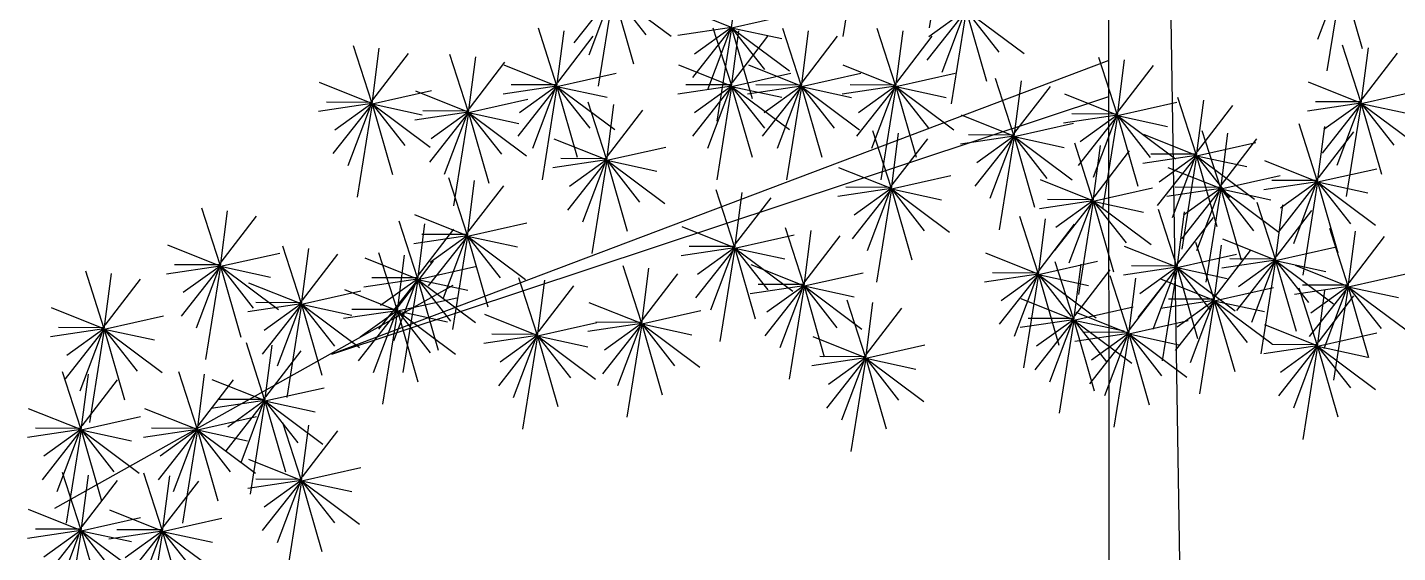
# Model space of a CAD drawing. Header units: millimetres. Extents: x 454 to 24074, y 929 to 15016.
# Drawn here: x 10767 to 11660, y 11968 to 12310 of the extents above; entities that cross this region are included whole.
import ezdxf

# ---------------------------------------------------------------- set-up
doc = ezdxf.new("R2010")
doc.units = ezdxf.units.MM
doc.layers.add('cadblocksdwg.com', color=255, linetype='Continuous')

# ---------------------------------------------------------------- blocks, each defined once
blk = doc.blocks.new('tree side_01')
at = {"color": 0}
for p, q in [((-0.0065, 7.5011), (0.115, 0)), ((-0.0026, 3.5376), (0, 0)), ((-0.2116, 2.3973), (-0.2306, 2.2783)), ((-0.3219, 2.3862), (-0.3409, 2.2672)), ((-0.4828, 2.2782), (-0.4736, 2.3492)), ((0.2959, 2.3441), (0.2653, 2.2631)), ((0.2963, 2.3422), (0.2773, 2.2232)), ((0.2963, 2.3422), (0.3223, 2.2519)), ((-0.6341, 2.3225), (-0.6842, 2.259)), ((-0.6345, 2.3245), (-0.6651, 2.2434)), ((-0.6341, 2.3225), (-0.6531, 2.2035)), ((-0.6341, 2.3225), (-0.5601, 2.2674)), ((-0.6341, 2.3225), (-0.6081, 2.2323)), ((-0.6341, 2.3225), (-0.5922, 2.2692)), ((-0.4832, 2.2786), (-0.5501, 2.3053)), ((-0.4828, 2.2782), (-0.4071, 2.2951)), ((-0.1834, 2.3003), (-0.2335, 2.2368)), ((-0.1838, 2.3006), (-0.231, 2.2667)), ((-0.1838, 2.3022), (-0.2144, 2.2212)), ((-0.1834, 2.3003), (-0.2024, 2.1813)), ((-0.1834, 2.3003), (-0.1094, 2.2452)), ((-0.1834, 2.3003), (-0.1574, 2.21)), ((-0.1834, 2.3003), (-0.1415, 2.2469)), ((-0.7063, 2.2052), (-0.7296, 2.2775)), ((-0.4832, 2.2786), (-0.5515, 2.2684)), ((-0.4828, 2.2782), (-0.5329, 2.2147)), ((-0.4832, 2.2786), (-0.5304, 2.2446)), ((-0.4832, 2.2801), (-0.5138, 2.1991)), ((-0.4832, 2.2052), (-0.5065, 2.2775)), ((-0.4828, 2.2782), (-0.5018, 2.1592)), ((-0.4828, 2.2782), (-0.4088, 2.2231)), ((-0.4828, 2.2782), (-0.4188, 2.2644)), ((-0.4828, 2.2782), (-0.4409, 2.2248)), ((-0.4828, 2.2782), (-0.4568, 2.1879)), ((-0.3941, 2.2051), (-0.4174, 2.2774)), ((-0.2735, 2.2051), (-0.2969, 2.2774)), ((-0.7059, 2.2033), (-0.6968, 2.2743)), ((-0.7049, 2.2085), (-0.6597, 2.2674)), ((-0.4828, 2.2033), (-0.4736, 2.2743)), ((-0.4818, 2.2085), (-0.4366, 2.2674)), ((-0.3937, 2.2032), (-0.3845, 2.2742)), ((-0.3927, 2.2084), (-0.3475, 2.2673)), ((-0.2731, 2.2032), (-0.264, 2.2742)), ((-0.2721, 2.2084), (-0.2269, 2.2673)), ((-0.9423, 2.183), (-0.9656, 2.2553)), ((-0.9418, 2.1811), (-0.9327, 2.2521)), ((-0.9408, 2.1864), (-0.8956, 2.2452)), ((-0.8192, 2.1719), (-0.8425, 2.2442)), ((-0.8187, 2.17), (-0.8096, 2.241)), ((0.0094, 2.1681), (-0.0139, 2.2404)), ((0.3206, 2.1837), (0.2973, 2.256)), ((0.3211, 2.1817), (0.3302, 2.2527)), ((0.3221, 2.187), (0.3673, 2.2458)), ((-0.0012, 2.2366), (-0.9935, 1.8619)), ((-0.8177, 2.1753), (-0.7725, 2.2341)), ((-0.7063, 2.2037), (-0.7732, 2.2304)), ((-0.4832, 2.2037), (-0.5501, 2.2304)), ((-0.3941, 2.2036), (-0.4609, 2.2303)), ((-0.2735, 2.2036), (-0.3404, 2.2303)), ((0.0098, 2.1661), (0.019, 2.2371)), ((0.0108, 2.1714), (0.056, 2.2302)), ((-0.9423, 2.1815), (-1.0091, 2.2082)), ((-0.7063, 2.2052), (-0.7644, 2.2054)), ((-0.7063, 2.2052), (-0.7369, 2.1242)), ((-0.7059, 2.2033), (-0.6303, 2.2203)), ((-0.4832, 2.2052), (-0.5412, 2.2054)), ((-0.4832, 2.2052), (-0.5138, 2.1242)), ((-0.4828, 2.2033), (-0.4071, 2.2203)), ((-0.3941, 2.2051), (-0.4521, 2.2053)), ((-0.3941, 2.2051), (-0.4247, 2.1241)), ((-0.3937, 2.2032), (-0.318, 2.2202)), ((-0.2735, 2.2051), (-0.3316, 2.2053)), ((-0.2735, 2.2051), (-0.3042, 2.1241)), ((-0.2731, 2.2032), (-0.1975, 2.2202)), ((-0.1225, 2.1413), (-0.1458, 2.2136)), ((-0.1221, 2.1394), (-0.1129, 2.2104)), ((0.3206, 2.1821), (0.2538, 2.2089)), ((-0.9935, 1.8619), (-0.0012, 2.1903)), ((-0.9418, 2.1811), (-0.8662, 2.1981)), ((-0.8192, 2.1704), (-0.886, 2.1972)), ((-0.8187, 2.17), (-0.7431, 2.187)), ((-0.7063, 2.2037), (-0.7746, 2.1935)), ((-0.7059, 2.2033), (-0.756, 2.1398)), ((-0.7063, 2.2037), (-0.7535, 2.1697)), ((-0.7059, 2.2033), (-0.7249, 2.0843)), ((-0.7059, 2.2033), (-0.6319, 2.1482)), ((-0.7059, 2.2033), (-0.6419, 2.1895)), ((-0.7059, 2.2033), (-0.6799, 2.113)), ((-0.7059, 2.2033), (-0.664, 2.1499)), ((-0.4832, 2.2037), (-0.5515, 2.1935)), ((-0.4828, 2.2033), (-0.5329, 2.1398)), ((-0.4832, 2.2037), (-0.5304, 2.1697)), ((-0.4828, 2.2033), (-0.5018, 2.0843)), ((-0.4828, 2.2033), (-0.4088, 2.1482)), ((-0.4828, 2.2033), (-0.4188, 2.1895)), ((-0.4828, 2.2033), (-0.4409, 2.1499)), ((-0.4828, 2.2033), (-0.4568, 2.113)), ((-0.3941, 2.2036), (-0.4624, 2.1934)), ((-0.3937, 2.2032), (-0.4438, 2.1397)), ((-0.3941, 2.2036), (-0.4413, 2.1696)), ((-0.3937, 2.2032), (-0.4127, 2.0842)), ((-0.3937, 2.2032), (-0.3197, 2.1481)), ((-0.3937, 2.2032), (-0.3677, 2.1129)), ((-0.3937, 2.2032), (-0.3297, 2.1894)), ((-0.3937, 2.2032), (-0.3518, 2.1499)), ((-0.2735, 2.2036), (-0.3418, 2.1934)), ((-0.2731, 2.2032), (-0.3232, 2.1397)), ((-0.2735, 2.2036), (-0.3208, 2.1696)), ((-0.2731, 2.2032), (-0.2922, 2.0842)), ((-0.2731, 2.2032), (-0.1991, 2.1481)), ((-0.2731, 2.2032), (-0.2091, 2.1894)), ((-0.2731, 2.2032), (-0.2313, 2.1499)), ((-0.2731, 2.2032), (-0.2472, 2.1129)), ((-0.1211, 2.1446), (-0.0759, 2.2034)), ((0.0094, 2.1665), (-0.0574, 2.1933)), ((0.1104, 2.1168), (0.0871, 2.1891)), ((0.3211, 2.1817), (0.3967, 2.1987)), ((-0.9423, 2.1815), (-1.0105, 2.1713)), ((-0.9423, 2.183), (-1.0003, 2.1832)), ((-0.9418, 2.1811), (-0.9919, 2.1176)), ((-0.9423, 2.1815), (-0.9895, 2.1475)), ((-0.9423, 2.183), (-0.9729, 2.102)), ((-0.9418, 2.1811), (-0.9609, 2.0621)), ((-0.9418, 2.1811), (-0.8678, 2.126)), ((-0.9418, 2.1811), (-0.9159, 2.0908)), ((-0.9418, 2.1811), (-0.9, 2.1278)), ((-0.9418, 2.1811), (-0.8778, 2.1673)), ((-0.8192, 2.1704), (-0.8874, 2.1602)), ((-0.8192, 2.1719), (-0.8772, 2.1721)), ((-0.8187, 2.17), (-0.8688, 2.1065)), ((-0.8192, 2.1704), (-0.8664, 2.1364)), ((-0.8192, 2.1719), (-0.8498, 2.0909)), ((-0.8187, 2.17), (-0.8378, 2.051)), ((-0.8187, 2.17), (-0.7447, 2.1149)), ((-0.8187, 2.17), (-0.7928, 2.0797)), ((-0.8187, 2.17), (-0.7547, 2.1562)), ((-0.8187, 2.17), (-0.7769, 2.1167)), ((-0.6428, 2.111), (-0.6661, 2.1833)), ((-0.6423, 2.1091), (-0.6332, 2.1801)), ((-0.6413, 2.1143), (-0.5961, 2.1731)), ((0.0098, 2.1661), (0.0855, 2.1831)), ((0.1108, 2.1148), (0.12, 2.1859)), ((0.1118, 2.1201), (0.157, 2.1789)), ((0.3206, 2.1821), (0.2523, 2.1719)), ((0.3206, 2.1837), (0.2626, 2.1838)), ((0.3211, 2.1817), (0.271, 2.1182)), ((0.3206, 2.1821), (0.2734, 2.1482)), ((0.3206, 2.1837), (0.29, 2.1026)), ((0.3211, 2.1817), (0.302, 2.0627)), ((0.3211, 2.1817), (0.3951, 2.1266)), ((0.3211, 2.1817), (0.347, 2.0915)), ((0.3211, 2.1817), (0.3851, 2.1679)), ((0.3211, 2.1817), (0.3629, 2.1284)), ((-0.1225, 2.1398), (-0.1894, 2.1665)), ((-0.1221, 2.1394), (-0.0464, 2.1563)), ((0.0094, 2.1665), (-0.0589, 2.1563)), ((0.0094, 2.1681), (-0.0486, 2.1682)), ((0.0098, 2.1661), (-0.0403, 2.1026)), ((0.0094, 2.1665), (-0.0378, 2.1325)), ((0.0094, 2.1681), (-0.0212, 2.087)), ((0.0098, 2.1661), (-0.0092, 2.0471)), ((0.0098, 2.1661), (0.0838, 2.111)), ((0.0098, 2.1661), (0.0738, 2.1523)), ((0.0098, 2.1661), (0.0517, 2.1128)), ((0.0098, 2.1661), (0.0358, 2.0759)), ((0.265, 2.0834), (0.2417, 2.1557)), ((0.2654, 2.0814), (0.2745, 2.1524)), ((-0.6428, 2.1095), (-0.7096, 2.1362)), ((-0.2791, 2.0744), (-0.3025, 2.1467)), ((-0.2787, 2.0725), (-0.2696, 2.1435)), ((-0.2777, 2.0778), (-0.2325, 2.1366)), ((-0.1225, 2.1398), (-0.1908, 2.1296)), ((-0.1225, 2.1413), (-0.1806, 2.1414)), ((-0.1221, 2.1394), (-0.1722, 2.0759)), ((-0.1225, 2.1398), (-0.1697, 2.1058)), ((-0.1225, 2.1413), (-0.1531, 2.0603)), ((-0.1221, 2.1394), (-0.1411, 2.0204)), ((-0.1221, 2.1394), (-0.0481, 2.0843)), ((-0.1221, 2.1394), (-0.0581, 2.1256)), ((-0.1221, 2.1394), (-0.0802, 2.086)), ((-0.1221, 2.1394), (-0.0961, 2.0491)), ((0.1104, 2.1152), (0.0435, 2.142)), ((0.1413, 2.0744), (0.118, 2.1467)), ((0.1417, 2.0725), (0.1509, 2.1435)), ((0.1428, 2.0778), (0.1879, 2.1366)), ((0.2664, 2.0867), (0.3116, 2.1455)), ((-0.6423, 2.1091), (-0.5667, 2.126)), ((-0.0215, 2.0588), (-0.0448, 2.1311)), ((-0.0211, 2.0569), (-0.012, 2.1279)), ((-0.0201, 2.0622), (0.0251, 2.121)), ((0.1108, 2.1148), (0.1865, 2.1318)), ((-0.6428, 2.1095), (-0.711, 2.0993)), ((-0.6428, 2.111), (-0.7008, 2.1112)), ((-0.6423, 2.1091), (-0.6924, 2.0456)), ((-0.6428, 2.1095), (-0.69, 2.0755)), ((-0.6428, 2.111), (-0.6734, 2.03)), ((-0.6423, 2.1091), (-0.6614, 1.9901)), ((-0.6423, 2.1091), (-0.5683, 2.054)), ((-0.6423, 2.1091), (-0.5783, 2.0953)), ((-0.6423, 2.1091), (-0.6005, 2.0557)), ((-0.6423, 2.1091), (-0.6164, 2.0188)), ((-0.2791, 2.0729), (-0.346, 2.0996)), ((0.1104, 2.1152), (0.0421, 2.1051)), ((0.1104, 2.1168), (0.0524, 2.1169)), ((0.1108, 2.1148), (0.0607, 2.0513)), ((0.1104, 2.1152), (0.0632, 2.0813)), ((0.1413, 2.0729), (0.0745, 2.0996)), ((0.1104, 2.1168), (0.0798, 2.0358)), ((0.1108, 2.1148), (0.0918, 1.9958)), ((0.1108, 2.1148), (0.1848, 2.0597)), ((0.1108, 2.1148), (0.1748, 2.1011)), ((0.1108, 2.1148), (0.1527, 2.0615)), ((0.1108, 2.1148), (0.1368, 2.0246)), ((0.265, 2.0818), (0.1981, 2.1086)), ((-0.8205, 2.0143), (-0.8438, 2.0866)), ((-0.8201, 2.0123), (-0.811, 2.0834)), ((-0.2787, 2.0725), (-0.2031, 2.0895)), ((-0.0215, 2.0573), (-0.0884, 2.084)), ((0.1417, 2.0725), (0.2174, 2.0895)), ((0.265, 2.0834), (0.2069, 2.0835)), ((0.265, 2.0834), (0.2344, 2.0023)), ((0.2654, 2.0814), (0.341, 2.0984)), ((-0.8191, 2.0176), (-0.7739, 2.0764)), ((-0.4791, 1.999), (-0.5024, 2.0713)), ((-0.4787, 1.997), (-0.4696, 2.0681)), ((-0.2791, 2.0729), (-0.3474, 2.0627)), ((-0.2791, 2.0744), (-0.3372, 2.0746)), ((-0.2787, 2.0725), (-0.3288, 2.009)), ((-0.2791, 2.0729), (-0.3264, 2.0389)), ((-0.2791, 2.0744), (-0.3098, 1.9934)), ((-0.2787, 2.0725), (-0.2978, 1.9535)), ((-0.2787, 2.0725), (-0.2528, 1.9822)), ((-0.2787, 2.0725), (-0.2147, 2.0587)), ((-0.2787, 2.0725), (-0.2047, 2.0174)), ((-0.2787, 2.0725), (-0.2369, 2.0192)), ((-0.0211, 2.0569), (0.0546, 2.0739)), ((0.1413, 2.0729), (0.073, 2.0627)), ((0.1413, 2.0744), (0.0833, 2.0746)), ((0.1417, 2.0725), (0.0916, 2.009)), ((0.1413, 2.0729), (0.0941, 2.0389)), ((0.1413, 2.0744), (0.1107, 1.9934)), ((0.1417, 2.0725), (0.1227, 1.9535)), ((0.1417, 2.0725), (0.1677, 1.9822)), ((0.1417, 2.0725), (0.2057, 2.0587)), ((0.1417, 2.0725), (0.2157, 2.0174)), ((0.1417, 2.0725), (0.1836, 2.0192)), ((0.265, 2.0818), (0.1967, 2.0716)), ((0.2654, 2.0814), (0.2153, 2.0179)), ((0.265, 2.0818), (0.2178, 2.0479)), ((0.2654, 2.0814), (0.2464, 1.9624)), ((0.2654, 2.0814), (0.2914, 1.9912)), ((0.2654, 2.0814), (0.3394, 2.0263)), ((0.2654, 2.0814), (0.3294, 2.0676)), ((0.2654, 2.0814), (0.3073, 2.0281)), ((-1.136, 1.9757), (-1.1593, 2.048)), ((-0.4777, 2.0023), (-0.4325, 2.0611)), ((-0.0215, 2.0573), (-0.0898, 2.0471)), ((-0.0215, 2.0588), (-0.0796, 2.059)), ((-0.0211, 2.0569), (-0.0712, 1.9934)), ((-0.0215, 2.0573), (-0.0687, 2.0233)), ((-0.0215, 2.0588), (-0.0521, 1.9778)), ((-0.0211, 2.0569), (-0.0401, 1.9379)), ((-0.0211, 2.0569), (0.0529, 2.0018)), ((-0.0211, 2.0569), (0.0049, 1.9666)), ((-0.0211, 2.0569), (0.0208, 2.0036)), ((-0.0211, 2.0569), (0.0429, 2.0431)), ((0.2114, 1.9831), (0.1881, 2.0554)), ((0.2118, 1.9811), (0.221, 2.0521)), ((-1.1356, 1.9738), (-1.1264, 2.0448)), ((-1.1346, 1.979), (-1.0894, 2.0378)), ((-0.8841, 1.9592), (-0.9074, 2.0315)), ((-0.8205, 2.0127), (-0.8874, 2.0395)), ((-0.0916, 1.9652), (-0.1149, 2.0375)), ((-0.0912, 1.9633), (-0.082, 2.0343)), ((0.0857, 1.9741), (0.0624, 2.0464)), ((0.0861, 1.9722), (0.0952, 2.0432)), ((0.0871, 1.9775), (0.1323, 2.0363)), ((0.2128, 1.9864), (0.258, 2.0452)), ((-0.8205, 2.0127), (-0.8888, 2.0025)), ((-0.8837, 1.9572), (-0.8745, 2.0282)), ((-0.8827, 1.9625), (-0.8375, 2.0213)), ((-0.8205, 2.0143), (-0.8786, 2.0144)), ((-0.8201, 2.0123), (-0.8702, 1.9488)), ((-0.8205, 2.0127), (-0.8677, 1.9788)), ((-0.8205, 2.0143), (-0.8511, 1.9332)), ((-0.8201, 2.0123), (-0.8391, 1.8933)), ((-0.8201, 2.0123), (-0.7445, 2.0293)), ((-0.8201, 2.0123), (-0.7461, 1.9572)), ((-0.8201, 2.0123), (-0.7941, 1.9221)), ((-0.8201, 2.0123), (-0.7561, 1.9985)), ((-0.8201, 2.0123), (-0.7782, 1.959)), ((-0.4791, 1.9974), (-0.546, 2.0242)), ((-0.4787, 1.997), (-0.4031, 2.014)), ((-0.3908, 1.9506), (-0.4141, 2.0229)), ((-0.3904, 1.9487), (-0.3813, 2.0197)), ((-0.3894, 1.9539), (-0.3442, 2.0127)), ((-0.0902, 1.9685), (-0.045, 2.0274)), ((0.3041, 1.9496), (0.2808, 2.0219)), ((0.3046, 1.9477), (0.3137, 2.0187)), ((-1.136, 1.9742), (-1.2029, 2.0009)), ((-1.0324, 1.9273), (-1.0557, 1.9996)), ((-1.032, 1.9254), (-1.0229, 1.9964)), ((-0.4791, 1.9974), (-0.5474, 1.9873)), ((-0.4791, 1.999), (-0.5372, 1.9991)), ((-0.4787, 1.997), (-0.5288, 1.9335)), ((-0.4791, 1.9974), (-0.5264, 1.9635)), ((-0.4791, 1.999), (-0.5097, 1.918)), ((-0.4787, 1.997), (-0.4977, 1.878)), ((-0.4787, 1.997), (-0.4047, 1.9419)), ((-0.4787, 1.997), (-0.4147, 1.9833)), ((-0.4787, 1.997), (-0.4368, 1.9437)), ((-0.4787, 1.997), (-0.4528, 1.9068)), ((0.0857, 1.9726), (0.0188, 1.9993)), ((0.1331, 1.9318), (0.1098, 2.0041)), ((0.1335, 1.9299), (0.1426, 2.0009)), ((0.2114, 1.9815), (0.1445, 2.0083)), ((0.2118, 1.9811), (0.2875, 1.9981)), ((0.3056, 1.9529), (0.3508, 2.0118)), ((-1.1356, 1.9738), (-1.0599, 1.9907)), ((-1.031, 1.9307), (-0.9858, 1.9895)), ((-0.8841, 1.9576), (-0.9509, 1.9844)), ((-0.91, 1.9188), (-0.9333, 1.9911)), ((-0.9096, 1.9168), (-0.9004, 1.9879)), ((-0.9085, 1.9221), (-0.8634, 1.9809)), ((-0.0916, 1.9637), (-0.1584, 1.9904)), ((-0.0912, 1.9633), (-0.0155, 1.9803)), ((-0.0462, 1.9073), (-0.0696, 1.9796)), ((0.0861, 1.9722), (0.1617, 1.9892)), ((0.1345, 1.9351), (0.1797, 1.9939)), ((0.2114, 1.9815), (0.1431, 1.9713)), ((0.2114, 1.9831), (0.1533, 1.9832)), ((0.2118, 1.9811), (0.1617, 1.9176)), ((0.2114, 1.9815), (0.1642, 1.9476)), ((0.2114, 1.9831), (0.1808, 1.902)), ((0.2118, 1.9811), (0.1928, 1.8621)), ((0.2118, 1.9811), (0.2858, 1.926)), ((0.2118, 1.9811), (0.2758, 1.9673)), ((0.2118, 1.9811), (0.2378, 1.8909)), ((0.2118, 1.9811), (0.2537, 1.9278)), ((-1.2843, 1.8955), (-1.3076, 1.9678)), ((-1.2839, 1.8936), (-1.2748, 1.9646)), ((-1.136, 1.9742), (-1.2043, 1.964)), ((-1.136, 1.9757), (-1.1941, 1.9758)), ((-1.1356, 1.9738), (-1.1857, 1.9103)), ((-1.136, 1.9742), (-1.1832, 1.9402)), ((-1.136, 1.9757), (-1.1666, 1.8947)), ((-1.1356, 1.9738), (-1.1546, 1.8548)), ((-1.1356, 1.9738), (-1.0716, 1.96)), ((-1.1356, 1.9738), (-1.0616, 1.9187)), ((-1.1356, 1.9738), (-1.1096, 1.8835)), ((-1.1356, 1.9738), (-1.0937, 1.9204)), ((-0.8837, 1.9572), (-0.808, 1.9742)), ((-0.598, 1.9022), (-0.6213, 1.9745)), ((-0.5976, 1.9003), (-0.5885, 1.9713)), ((-0.5966, 1.9056), (-0.5514, 1.9644)), ((-0.3908, 1.9491), (-0.4577, 1.9758)), ((-0.3904, 1.9487), (-0.3148, 1.9656)), ((-0.0916, 1.9637), (-0.1599, 1.9535)), ((-0.0916, 1.9652), (-0.1496, 1.9654)), ((-0.0912, 1.9633), (-0.1413, 1.8998)), ((-0.0916, 1.9637), (-0.1388, 1.9297)), ((-0.0916, 1.9652), (-0.1222, 1.8842)), ((-0.0912, 1.9633), (-0.1102, 1.8443)), ((-0.0912, 1.9633), (-0.0172, 1.9082)), ((-0.0912, 1.9633), (-0.0272, 1.9495)), ((-0.0912, 1.9633), (-0.0493, 1.9099)), ((-0.0912, 1.9633), (-0.0652, 1.873)), ((-0.0458, 1.9053), (-0.0367, 1.9764)), ((-0.0448, 1.9106), (0.0004, 1.9694)), ((0.0238, 1.8894), (0.0005, 1.9617)), ((0.0857, 1.9726), (0.0174, 1.9624)), ((0.0857, 1.9741), (0.0276, 1.9743)), ((0.0861, 1.9722), (0.036, 1.9087)), ((0.0857, 1.9726), (0.0384, 1.9386)), ((0.0857, 1.9741), (0.055, 1.8931)), ((0.0861, 1.9722), (0.0671, 1.8532)), ((0.0861, 1.9722), (0.1601, 1.9171)), ((0.0861, 1.9722), (0.1501, 1.9584)), ((0.0861, 1.9722), (0.1279, 1.9189)), ((0.0861, 1.9722), (0.112, 1.8819)), ((0.3041, 1.9481), (0.2373, 1.9748)), ((0.3046, 1.9477), (0.3802, 1.9647)), ((-0.8388, 1.9495), (-1.3474, 1.665)), ((-1.2829, 1.8988), (-1.2377, 1.9576)), ((-1.0324, 1.9258), (-1.0993, 1.9525)), ((-1.032, 1.9254), (-0.9564, 1.9424)), ((-0.91, 1.9172), (-0.9768, 1.944)), ((-0.8841, 1.9576), (-0.9524, 1.9474)), ((-0.8841, 1.9592), (-0.9421, 1.9593)), ((-0.8837, 1.9572), (-0.9338, 1.8937)), ((-0.8841, 1.9576), (-0.9313, 1.9237)), ((-0.8841, 1.9592), (-0.9147, 1.8781)), ((-0.8837, 1.9572), (-0.9027, 1.8382)), ((-0.8837, 1.9572), (-0.8097, 1.9021)), ((-0.8837, 1.9572), (-0.8577, 1.867)), ((-0.8837, 1.9572), (-0.8197, 1.9434)), ((-0.8837, 1.9572), (-0.8418, 1.9039)), ((-0.731, 1.887), (-0.7544, 1.9593)), ((-0.7306, 1.885), (-0.7215, 1.9561)), ((-0.7296, 1.8903), (-0.6844, 1.9491)), ((-0.3908, 1.9491), (-0.4591, 1.9389)), ((-0.3908, 1.9506), (-0.4489, 1.9508)), ((-0.3904, 1.9487), (-0.4405, 1.8852)), ((-0.3908, 1.9491), (-0.4381, 1.9151)), ((-0.3908, 1.9506), (-0.4215, 1.8696)), ((-0.3904, 1.9487), (-0.4094, 1.8297)), ((-0.3904, 1.9487), (-0.3164, 1.8936)), ((-0.3904, 1.9487), (-0.3645, 1.8584)), ((-0.3904, 1.9487), (-0.3264, 1.9349)), ((-0.3904, 1.9487), (-0.3486, 1.8953)), ((0.0243, 1.8875), (0.0334, 1.9585)), ((0.0253, 1.8928), (0.0705, 1.9516)), ((0.1331, 1.9302), (0.0662, 1.957)), ((0.1335, 1.9299), (0.2091, 1.9468)), ((0.3041, 1.9481), (0.2359, 1.9379)), ((0.265, 1.8738), (0.2417, 1.9461)), ((0.3041, 1.9496), (0.2461, 1.9498)), ((0.3046, 1.9477), (0.2545, 1.8842)), ((0.3041, 1.9481), (0.2569, 1.9141)), ((0.2654, 1.8719), (0.2745, 1.9429)), ((0.3041, 1.9496), (0.2735, 1.8686)), ((0.3046, 1.9477), (0.2855, 1.8287)), ((0.3046, 1.9477), (0.3786, 1.8926)), ((0.3046, 1.9477), (0.3686, 1.9339)), ((0.3046, 1.9477), (0.3464, 1.8943)), ((0.3046, 1.9477), (0.3305, 1.8574)), ((-1.0324, 1.9258), (-1.1007, 1.9156)), ((-1.0324, 1.9273), (-1.0905, 1.9275)), ((-1.032, 1.9254), (-1.0821, 1.8619)), ((-1.0324, 1.9258), (-1.0796, 1.8918)), ((-1.0324, 1.9273), (-1.063, 1.8463)), ((-1.032, 1.9254), (-1.051, 1.8064)), ((-1.032, 1.9254), (-0.958, 1.8703)), ((-1.032, 1.9254), (-1.006, 1.8351)), ((-1.032, 1.9254), (-0.968, 1.9116)), ((-1.032, 1.9254), (-0.9901, 1.8721)), ((-0.9096, 1.9168), (-0.8339, 1.9338)), ((-0.598, 1.9007), (-0.6649, 1.9274)), ((-0.312, 1.8585), (-0.3353, 1.9308)), ((-0.3116, 1.8565), (-0.3025, 1.9276)), ((-0.0462, 1.9057), (-0.1131, 1.9325)), ((0.1331, 1.9302), (0.0648, 1.9201)), ((0.1331, 1.9318), (0.075, 1.9319)), ((0.1335, 1.9299), (0.0834, 1.8663)), ((0.1331, 1.9302), (0.0859, 1.8963)), ((0.1331, 1.9318), (0.1025, 1.8508)), ((0.1335, 1.9299), (0.1145, 1.8109)), ((0.1335, 1.9299), (0.2075, 1.8748)), ((0.1335, 1.9299), (0.1975, 1.9161)), ((0.1335, 1.9299), (0.1595, 1.8396)), ((0.1335, 1.9299), (0.1754, 1.8765)), ((0.2664, 1.8772), (0.3116, 1.936)), ((-1.2843, 1.894), (-1.3512, 1.9207)), ((-1.2839, 1.8936), (-1.2083, 1.9105)), ((-0.91, 1.9172), (-0.9783, 1.9071)), ((-0.91, 1.9188), (-0.968, 1.9189)), ((-0.9096, 1.9168), (-0.9597, 1.8533)), ((-0.91, 1.9172), (-0.9572, 1.8833)), ((-0.91, 1.9188), (-0.9406, 1.8378)), ((-0.9096, 1.9168), (-0.9286, 1.7978)), ((-0.9096, 1.9168), (-0.8356, 1.8617)), ((-0.9096, 1.9168), (-0.8456, 1.9031)), ((-0.9096, 1.9168), (-0.8677, 1.8635)), ((-0.9096, 1.9168), (-0.8836, 1.8266)), ((-0.731, 1.8854), (-0.7979, 1.9122)), ((-0.5976, 1.9003), (-0.522, 1.9173)), ((-0.3106, 1.8618), (-0.2654, 1.9206)), ((-0.0462, 1.9073), (-0.1043, 1.9074)), ((-0.0462, 1.9073), (-0.0769, 1.8262)), ((-0.0458, 1.9053), (0.0298, 1.9223)), ((0.0238, 1.8879), (-0.043, 1.9147)), ((-1.2843, 1.894), (-1.3526, 1.8838)), ((-1.2843, 1.8955), (-1.3424, 1.8957)), ((-1.2839, 1.8936), (-1.334, 1.8301)), ((-1.2843, 1.894), (-1.3316, 1.86)), ((-1.2843, 1.8955), (-1.315, 1.8145)), ((-1.2839, 1.8936), (-1.3029, 1.7746)), ((-1.2839, 1.8936), (-1.2099, 1.8385)), ((-1.2839, 1.8936), (-1.2199, 1.8798)), ((-1.2839, 1.8936), (-1.258, 1.8033)), ((-1.2839, 1.8936), (-1.2421, 1.8402)), ((-0.7306, 1.885), (-0.655, 1.902)), ((-0.598, 1.9007), (-0.6663, 1.8905)), ((-0.598, 1.9022), (-0.6561, 1.9024)), ((-0.5976, 1.9003), (-0.6477, 1.8368)), ((-0.598, 1.9007), (-0.6452, 1.8667)), ((-0.598, 1.9022), (-0.6286, 1.8212)), ((-0.5976, 1.9003), (-0.6166, 1.7813)), ((-0.5976, 1.9003), (-0.5236, 1.8452)), ((-0.5976, 1.9003), (-0.5716, 1.81)), ((-0.5976, 1.9003), (-0.5336, 1.8865)), ((-0.5976, 1.9003), (-0.5557, 1.847)), ((-0.0462, 1.9057), (-0.1145, 1.8956)), ((-0.0458, 1.9053), (-0.0959, 1.8418)), ((-0.0462, 1.9057), (-0.0935, 1.8718)), ((-0.0458, 1.9053), (-0.0648, 1.7863)), ((-0.0458, 1.9053), (0.0282, 1.8502)), ((-0.0458, 1.9053), (-0.0199, 1.8151)), ((-0.0458, 1.9053), (0.0182, 1.8915)), ((-0.0458, 1.9053), (-0.004, 1.852)), ((0.0238, 1.8894), (-0.0342, 1.8896)), ((0.0243, 1.8875), (0.0999, 1.9045)), ((0.265, 1.8723), (0.1981, 1.8991)), ((-1.0791, 1.8039), (-1.1024, 1.8762)), ((-1.0787, 1.802), (-1.0696, 1.873)), ((-0.731, 1.8854), (-0.7993, 1.8752)), ((-0.731, 1.887), (-0.7891, 1.8871)), ((-0.7306, 1.885), (-0.7807, 1.8215)), ((-0.731, 1.8854), (-0.7783, 1.8515)), ((-0.731, 1.887), (-0.7617, 1.8059)), ((-0.7306, 1.885), (-0.7497, 1.766)), ((-0.7306, 1.885), (-0.6566, 1.8299)), ((-0.7306, 1.885), (-0.7047, 1.7948)), ((-0.7306, 1.885), (-0.6666, 1.8712)), ((-0.7306, 1.885), (-0.6888, 1.8317)), ((-0.312, 1.8569), (-0.3789, 1.8837)), ((-0.3116, 1.8565), (-0.236, 1.8735)), ((0.0238, 1.8879), (-0.0445, 1.8777)), ((0.0243, 1.8875), (-0.0258, 1.824)), ((0.0238, 1.8879), (-0.0234, 1.8539)), ((0.0238, 1.8894), (-0.0068, 1.8084)), ((0.0243, 1.8875), (0.0052, 1.7685)), ((0.0243, 1.8875), (0.0983, 1.8324)), ((0.0243, 1.8875), (0.0502, 1.7972)), ((0.0243, 1.8875), (0.0883, 1.8737)), ((0.0243, 1.8875), (0.0661, 1.8342)), ((0.265, 1.8723), (0.1967, 1.8621)), ((0.265, 1.8738), (0.2069, 1.874)), ((0.265, 1.8723), (0.2178, 1.8383)), ((0.265, 1.8738), (0.2344, 1.7928)), ((0.2654, 1.8719), (0.341, 1.8889)), ((-1.0777, 1.8072), (-1.0325, 1.866)), ((-0.312, 1.8569), (-0.3803, 1.8468)), ((-0.312, 1.8585), (-0.3701, 1.8586)), ((-0.3116, 1.8565), (-0.3617, 1.793)), ((-0.312, 1.8569), (-0.3592, 1.823)), ((-0.312, 1.8585), (-0.3426, 1.7774)), ((-0.3116, 1.8565), (-0.3306, 1.7375)), ((-0.3116, 1.8565), (-0.2376, 1.8014)), ((-0.3116, 1.8565), (-0.2856, 1.7663)), ((-0.3116, 1.8565), (-0.2476, 1.8427)), ((-0.3116, 1.8565), (-0.2697, 1.8032)), ((0.2654, 1.8719), (0.2153, 1.8084)), ((0.2654, 1.8719), (0.2464, 1.7529)), ((0.2654, 1.8719), (0.3394, 1.8168)), ((0.2654, 1.8719), (0.2914, 1.7816)), ((0.2654, 1.8719), (0.3294, 1.8581)), ((0.2654, 1.8719), (0.3073, 1.8186)), ((-1.3138, 1.7669), (-1.3371, 1.8392)), ((-1.1654, 1.7669), (-1.1887, 1.8392)), ((-1.3133, 1.765), (-1.3042, 1.836)), ((-1.3123, 1.7703), (-1.2671, 1.8291)), ((-1.165, 1.765), (-1.1559, 1.836)), ((-1.164, 1.7703), (-1.1188, 1.8291)), ((-1.0791, 1.8024), (-1.146, 1.8291)), ((-1.0791, 1.8024), (-1.1474, 1.7922)), ((-1.0791, 1.8039), (-1.1372, 1.804)), ((-1.0791, 1.8024), (-1.1263, 1.7684)), ((-1.0791, 1.8039), (-1.1097, 1.7229)), ((-1.0787, 1.802), (-1.003, 1.8189)), ((-1.3138, 1.7654), (-1.3806, 1.7921)), ((-1.1654, 1.7654), (-1.2323, 1.7921)), ((-1.0787, 1.802), (-1.1288, 1.7385)), ((-1.0787, 1.802), (-1.0977, 1.683)), ((-1.0787, 1.802), (-1.0047, 1.7469)), ((-1.0787, 1.802), (-1.0527, 1.7117)), ((-1.0787, 1.802), (-1.0147, 1.7882)), ((-1.0787, 1.802), (-1.0368, 1.7486)), ((-1.3138, 1.7669), (-1.3718, 1.7671)), ((-1.3133, 1.765), (-1.2377, 1.782)), ((-1.1654, 1.7669), (-1.2235, 1.7671)), ((-1.165, 1.765), (-1.0894, 1.782)), ((-1.0324, 1.702), (-1.0557, 1.7743)), ((-1.032, 1.7001), (-1.0229, 1.7711)), ((-1.3138, 1.7654), (-1.3821, 1.7552)), ((-1.3133, 1.765), (-1.3634, 1.7015)), ((-1.3138, 1.7654), (-1.361, 1.7314)), ((-1.3138, 1.7669), (-1.3444, 1.6859)), ((-1.3133, 1.765), (-1.3324, 1.646)), ((-1.3133, 1.765), (-1.2393, 1.7099)), ((-1.3133, 1.765), (-1.2874, 1.6747)), ((-1.3133, 1.765), (-1.2493, 1.7512)), ((-1.3133, 1.765), (-1.2715, 1.7117)), ((-1.1654, 1.7654), (-1.2337, 1.7552)), ((-1.165, 1.765), (-1.2151, 1.7015)), ((-1.1654, 1.7654), (-1.2127, 1.7314)), ((-1.1654, 1.7669), (-1.1961, 1.6859)), ((-1.165, 1.765), (-1.184, 1.646)), ((-1.165, 1.765), (-1.091, 1.7099)), ((-1.165, 1.765), (-1.1391, 1.6747)), ((-1.165, 1.765), (-1.101, 1.7512)), ((-1.165, 1.765), (-1.1232, 1.7117)), ((-1.031, 1.7053), (-0.9858, 1.7641)), ((-1.0324, 1.7005), (-1.0993, 1.7272)), ((-1.032, 1.7001), (-0.9564, 1.7171)), ((-1.3138, 1.6384), (-1.3371, 1.7107)), ((-1.3133, 1.6364), (-1.3042, 1.7075)), ((-1.3123, 1.6417), (-1.2671, 1.7005)), ((-1.2099, 1.6375), (-1.2332, 1.7098)), ((-1.2095, 1.6356), (-1.2003, 1.7066)), ((-1.2085, 1.6408), (-1.1633, 1.6996)), ((-1.0324, 1.7005), (-1.1007, 1.6903)), ((-1.0324, 1.702), (-1.0905, 1.7022)), ((-1.032, 1.7001), (-1.0821, 1.6366)), ((-1.0324, 1.7005), (-1.0796, 1.6665)), ((-1.0324, 1.702), (-1.063, 1.621)), ((-1.032, 1.7001), (-1.051, 1.5811)), ((-1.032, 1.7001), (-0.958, 1.645)), ((-1.032, 1.7001), (-1.006, 1.6098)), ((-1.032, 1.7001), (-0.968, 1.6863)), ((-1.032, 1.7001), (-0.9901, 1.6467)), ((-1.3138, 1.6368), (-1.3806, 1.6636)), ((-1.2099, 1.636), (-1.2768, 1.6627)), ((-1.3133, 1.6364), (-1.2377, 1.6534)), ((-1.2095, 1.6356), (-1.1338, 1.6525)), ((-1.3138, 1.6368), (-1.3821, 1.6266)), ((-1.3138, 1.6384), (-1.3718, 1.6385)), ((-1.3133, 1.6364), (-1.3634, 1.5729)), ((-1.3138, 1.6368), (-1.361, 1.6029)), ((-1.3138, 1.6384), (-1.3444, 1.5573)), ((-1.3133, 1.6364), (-1.3324, 1.5174)), ((-1.3133, 1.6364), (-1.2393, 1.5813)), ((-1.3133, 1.6364), (-1.2874, 1.5462)), ((-1.3133, 1.6364), (-1.2493, 1.6226)), ((-1.3133, 1.6364), (-1.2715, 1.5831)), ((-1.2099, 1.636), (-1.2782, 1.6258)), ((-1.2099, 1.6375), (-1.268, 1.6376)), ((-1.2095, 1.6356), (-1.2596, 1.5721)), ((-1.2099, 1.636), (-1.2571, 1.602)), ((-1.2099, 1.6375), (-1.2405, 1.5565)), ((-1.2095, 1.6356), (-1.2285, 1.5166)), ((-1.2095, 1.6356), (-1.1355, 1.5805)), ((-1.2095, 1.6356), (-1.1455, 1.6218)), ((-1.2095, 1.6356), (-1.1835, 1.5453)), ((-1.2095, 1.6356), (-1.1676, 1.5822))]:
    blk.add_line(p, q, dxfattribs=at)

msp = doc.modelspace()

# ---------------------------------------------------------------- block references
at = {"layer": 'cadblocksdwg.com', "xscale": 510.3099452236204, "yscale": 510.3099452236204, "zscale": 510.3099452236204}
msp.add_blockref('tree side_01', (11472.2, 11147.14), dxfattribs=at)

doc.saveas('drawing.dxf')
